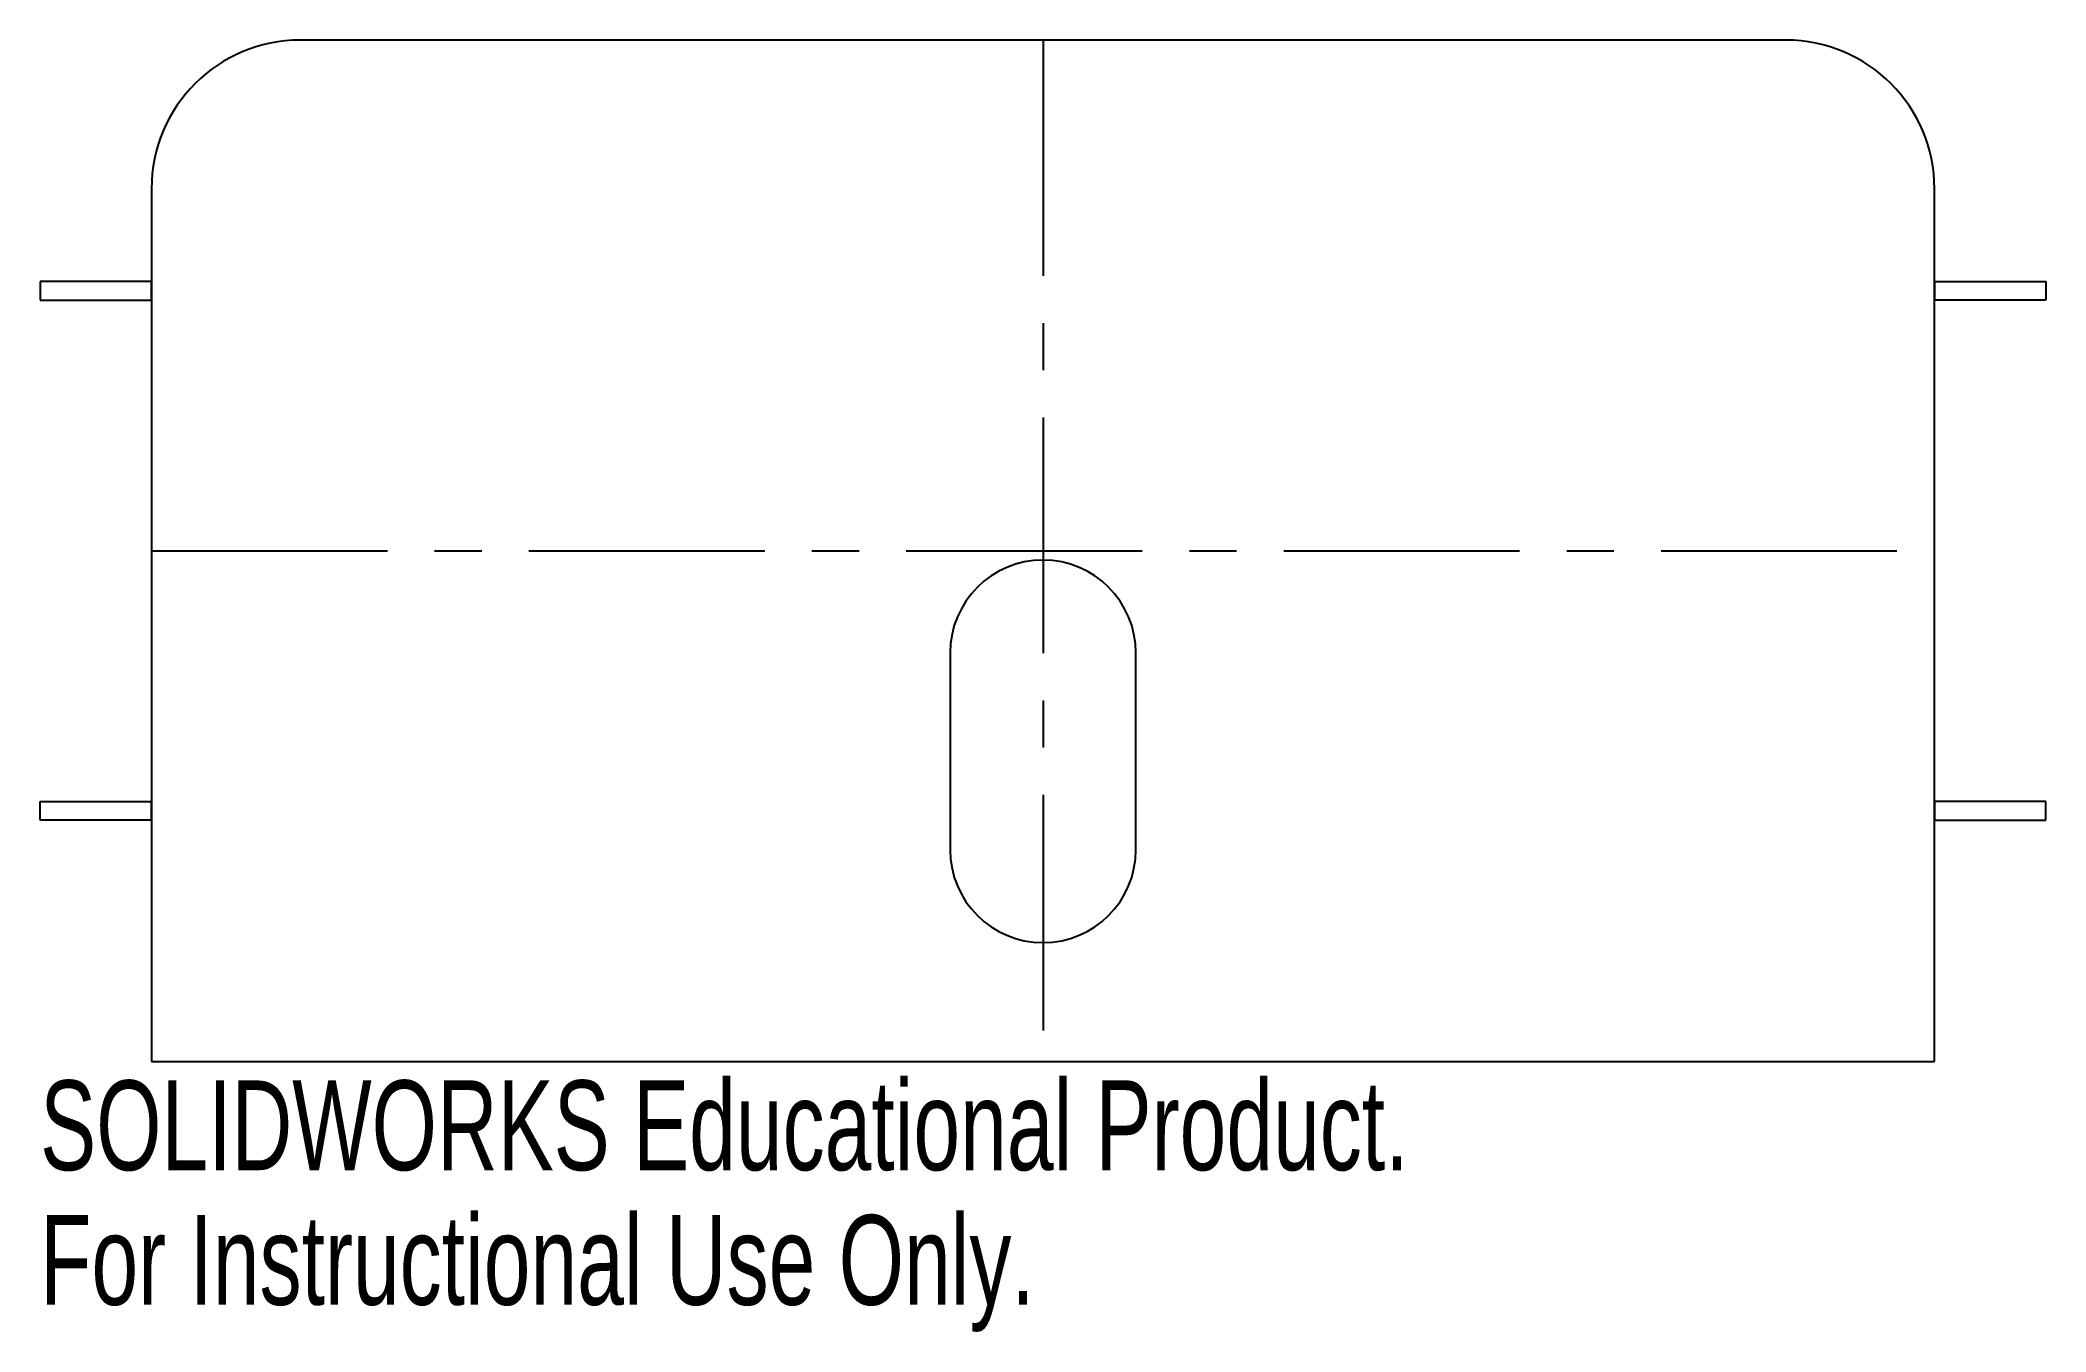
# Model space of a CAD drawing. Header units: millimetres. Extents: x -54 to 54, y -42 to 28.
import ezdxf

# ---------------------------------------------------------------- set-up
doc = ezdxf.new("R2010")
doc.units = ezdxf.units.MM
doc.linetypes.add('CENTERX2', pattern=[20.32, 12.7, -2.54, 2.54, -2.54])
doc.styles.add('SLDTEXTSTYLE0', font='TXT', dxfattribs={"width": 0.7})

msp = doc.modelspace()

# ---------------------------------------------------------------- linework, layer by layer
at = {"color": 7, "linetype": 'Continuous', "lineweight": 25}
for p, q in [((40, 27.5), (-40, 27.5)), ((-48, 19.5), (-48, -27.5)), ((48, -27.5), (48, 19.5)), ((-5, -5.5), (-5, -16.1)), ((5, -16.1), (5, -5.5)), ((-48, -27.5), (48, -27.5))]:
    msp.add_line(p, q, dxfattribs=at)
at = {"color": 7, "linetype": 'CENTERX2'}
for p, q in [((0, 27.5), (0, -27.5)), ((-48, 0), (48, 0))]:
    msp.add_line(p, q, dxfattribs=at)
at = {"color": 7, "linetype": 'Continuous'}
for p, q in [((-48, 14.5), (-54, 14.5)), ((-54, 14.5), (-54, 13.5)), ((-48, 13.5), (-48, 14.5)), ((48, 14.5), (54, 14.5)), ((48, 14.5), (48, 13.5)), ((54, 14.5), (54, 13.5)), ((-54, 13.5), (-48, 13.5)), ((54, 13.5), (48, 13.5)), ((-54, -13.5), (-48, -13.5)), ((-54, -14.5), (-54, -13.5)), ((-48, -14.5), (-48, -13.5)), ((54, -13.5), (48, -13.5)), ((48, -13.5), (48, -14.5)), ((54, -14.5), (54, -13.5)), ((-48, -14.5), (-54, -14.5)), ((48, -14.5), (54, -14.5))]:
    msp.add_line(p, q, dxfattribs=at)
at = {"color": 7, "linetype": 'Continuous', "lineweight": 25}
for centre, radius, start, end in [((-40, 19.5), 8, 90, 180), ((40, 19.5), 8, 0, 90), ((0, -5.5), 5, 0, 180), ((0, -16.1), 5, 180, 0)]:
    msp.add_arc(centre, radius, start, end, dxfattribs=at)

# ---------------------------------------------------------------- texts
at = {"color": 7, "linetype": 'Continuous', "char_height": 4.8336, "attachment_point": 1, "style": 'SLDTEXTSTYLE0'}
for s, insert in [('SOLIDWORKS Educational Product.', (-54, -28.52)), ('For Instructional Use Only.', (-54, -35.77))]:
    msp.add_mtext(s, dxfattribs=dict(at, insert=insert))

doc.saveas('drawing.dxf')
